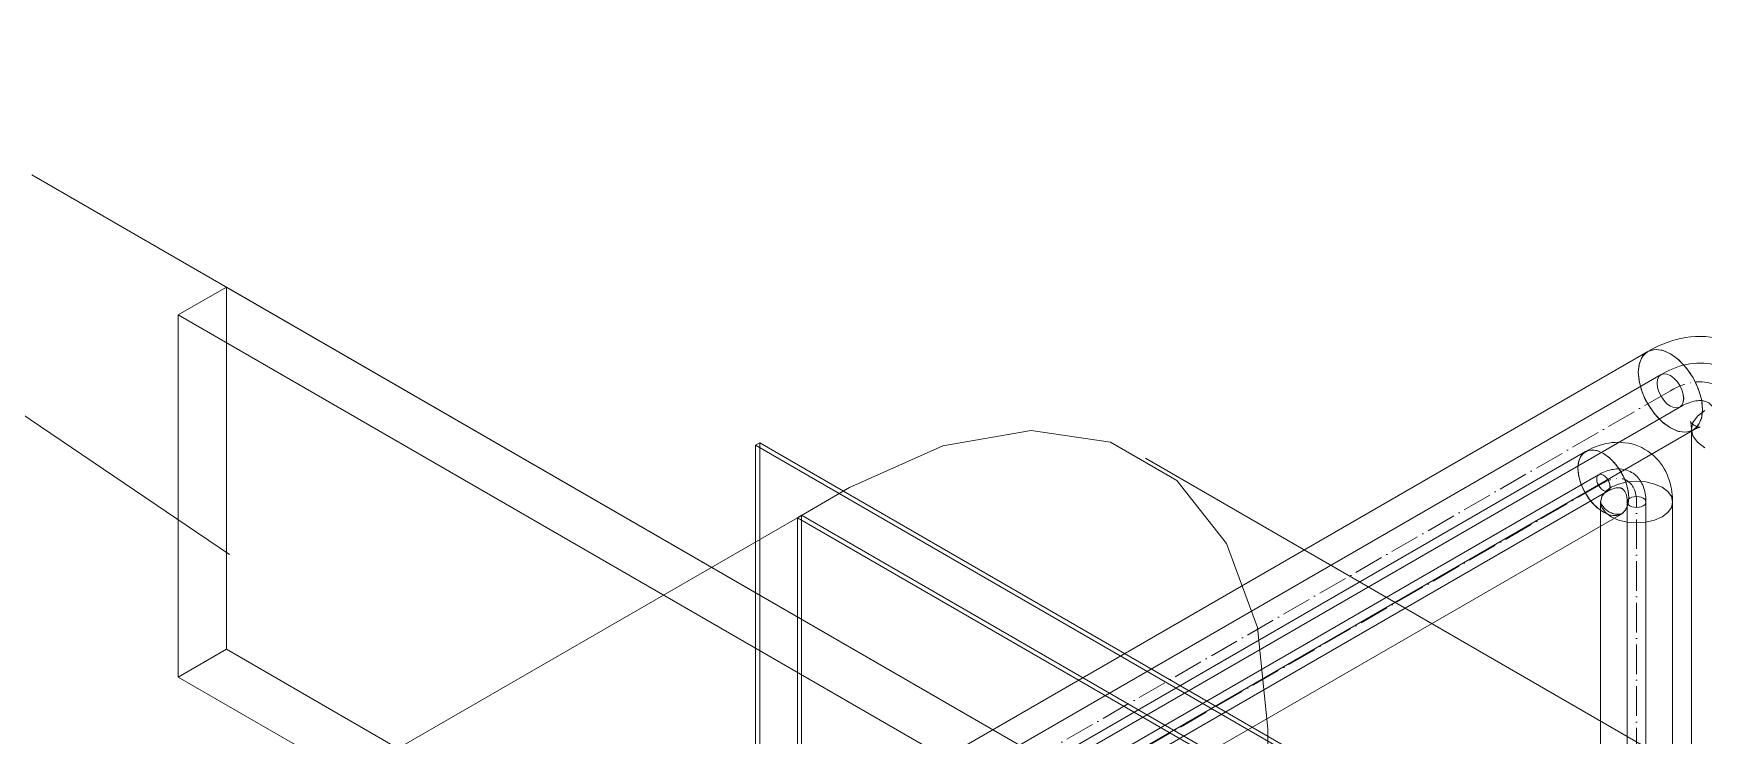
# Model space of a CAD drawing. Header units: millimetres. Extents: x -88595 to 880822, y -1054509 to -148035.
# Drawn here: x 430578 to 431143, y -322683 to -322445 of the extents above; entities that cross this region are included whole.
import ezdxf

# ---------------------------------------------------------------- set-up
doc = ezdxf.new("R2010")
doc.units = ezdxf.units.MM
doc.linetypes.add('$12$ADSK_Осевая', pattern=[14, 10, -2, 0, -2])
doc.linetypes.add('$13$ADSK_Осевая', pattern=[14, 10, -2, 0, -2])
for name, color, linetype, lineweight in [('Воздуховоды', 7, 'Continuous', 18), ('Изоляция', 7, 'Continuous', 18), ('Марки', 7, 'Continuous', 20), ('Оборудование', 7, 'Continuous', 18), ('Трубопровод', 7, 'Continuous', 18), ('Трубопроводы', 7, 'Continuous', 18)]:
    doc.layers.add(name, color=color, linetype=linetype, lineweight=lineweight)

# ---------------------------------------------------------------- blocks, each defined once
blk = doc.blocks.new('$0$ADSK_Канальный блок кондиционера1 - AD122MJERAB-3267588-В_ОВ3_3')
at = {"layer": 'Оборудование'}
for p, q in [((-9478.55, 8169.92), (-8948.22, 7863.73)), ((-9412.79, 8131.95), (-9429.05, 8122.56)), ((-9412.79, 8009.48), (-9412.79, 8131.95)), ((-9412.79, 8131.95), (-8946.1, 7862.51)), ((-8962.36, 7853.12), (-9429.05, 8122.56)), ((-9429.05, 8122.56), (-9429.05, 8000.09)), ((-9412.79, 8009.48), (-9429.05, 8000.09)), ((-8946.1, 7740.03), (-9412.79, 8009.48)), ((-9429.05, 8000.09), (-8962.36, 7730.64))]:
    blk.add_line(p, q, dxfattribs=at)
blk = doc.blocks.new('$0$ADSK_МедьПайка_Отвод-гнутая труба - Отвод _гнутая труба_-3206127-В_ОВ3_3')
at = {"layer": 'Трубопроводы', "color": 190, "true_color": 0x8000ff}
for points in [[(95.99, 2419.87, 0), (96.5, 2420.24, 0), (96.81, 2420.69, 0), (96.92, 2421.16, 0), (96.81, 2421.64, 0), (96.5, 2422.08, 0), (95.99, 2422.46, 0), (95.33, 2422.75, 0), (94.57, 2422.93, 0), (93.75, 2422.99, 0), (92.92, 2422.93, 0), (92.16, 2422.75, 0), (91.5, 2422.46, 0)], [(82.52, 2412.09, 0), (81.94, 2411.84, 0), (81.4, 2411.79, 0), (80.93, 2411.93, 0), (80.58, 2412.26, 0), (80.35, 2412.76, 0), (80.28, 2413.38, 0), (80.35, 2414.1, 0), (80.58, 2414.85, 0), (80.93, 2415.6, 0), (81.4, 2416.28, 0), (81.94, 2416.85, 0), (82.52, 2417.27, 0)], [(82.52, 2417.27, 0), (83.1, 2417.52, 0), (83.64, 2417.57, 0), (84.11, 2417.43, 0), (84.47, 2417.1, 0), (84.69, 2416.6, 0), (84.77, 2415.98, 0), (84.69, 2415.26, 0), (84.47, 2414.51, 0), (84.11, 2413.76, 0), (83.64, 2413.08, 0), (83.1, 2412.51, 0), (82.52, 2412.09, 0)], [(88.87, 2416.64, 0), (88.74, 2416.57, 0), (88.6, 2416.51, 0), (88.46, 2416.46, 0), (88.3, 2416.41, 0), (88.14, 2416.38, 0), (87.96, 2416.35, 0), (87.76, 2416.33, 0), (87.55, 2416.33, 0), (87.33, 2416.33, 0), (87.09, 2416.35, 0), (86.83, 2416.39, 0), (86.56, 2416.44, 0), (86.27, 2416.5, 0), (85.98, 2416.59, 0), (85.67, 2416.69, 0), (85.35, 2416.82, 0), (85.02, 2416.96, 0), (84.68, 2417.12, 0), (84.33, 2417.3, 0), (84.11, 2417.43, 0)], [(88.87, 2416.64, 0), (89, 2416.72, 0), (89.12, 2416.81, 0), (89.24, 2416.91, 0), (89.35, 2417.02, 0), (89.47, 2417.15, 0), (89.58, 2417.29, 0), (89.7, 2417.45, 0), (89.81, 2417.63, 0), (89.91, 2417.83, 0), (90.02, 2418.04, 0), (90.12, 2418.28, 0), (90.21, 2418.54, 0), (90.29, 2418.82, 0), (90.36, 2419.12, 0), (90.43, 2419.44, 0), (90.48, 2419.78, 0), (90.52, 2420.14, 0), (90.55, 2420.51, 0), (90.57, 2420.9, 0), (90.57, 2421.16, 0)], [(91.5, 2422.46, 0), (91, 2422.08, 0), (90.68, 2421.64, 0), (90.57, 2421.16, 0), (90.68, 2420.69, 0), (91, 2420.24, 0), (91.5, 2419.87, 0), (92.16, 2419.57, 0), (92.92, 2419.39, 0), (93.75, 2419.33, 0), (94.57, 2419.39, 0), (95.33, 2419.57, 0), (95.99, 2419.87, 0)], [(92.05, 2411.14, 0), (92.54, 2411.45, 0), (93.02, 2411.8, 0), (93.47, 2412.17, 0), (93.89, 2412.58, 0), (94.29, 2413.01, 0), (94.65, 2413.47, 0), (94.99, 2413.94, 0), (95.3, 2414.44, 0), (95.58, 2414.95, 0), (95.83, 2415.48, 0), (96.05, 2416.03, 0), (96.25, 2416.58, 0), (96.42, 2417.15, 0), (96.56, 2417.73, 0), (96.68, 2418.32, 0), (96.77, 2418.92, 0), (96.84, 2419.53, 0), (96.89, 2420.14, 0), (96.92, 2420.76, 0), (96.92, 2421.16, 0)], [(92.05, 2411.14, 0), (91.53, 2410.87, 0), (90.99, 2410.63, 0), (90.44, 2410.43, 0), (89.88, 2410.26, 0), (89.31, 2410.14, 0), (88.73, 2410.05, 0), (88.15, 2409.99, 0), (87.57, 2409.98, 0), (86.98, 2409.99, 0), (86.4, 2410.04, 0), (85.81, 2410.12, 0), (85.23, 2410.23, 0), (84.66, 2410.36, 0), (84.08, 2410.53, 0), (83.51, 2410.72, 0), (82.95, 2410.94, 0), (82.39, 2411.18, 0), (81.83, 2411.45, 0), (81.28, 2411.74, 0), (80.93, 2411.93, 0)]]:
    blk.add_polyline3d(points, dxfattribs=at)
blk = doc.blocks.new('$0$ADSK_МедьПайка_Отвод-гнутая труба - Отвод _гнутая труба_-3267736-В_ОВ3_3')
at = {"layer": 'Трубопроводы', "color": 134, "true_color": 0x00a6a6}
for points in [[(123.14, 2474.3, 0), (122.14, 2473.55, 0), (121.5, 2472.66, 0), (121.28, 2471.71, 0), (121.5, 2470.76, 0), (122.14, 2469.88, 0), (123.14, 2469.12, 0), (124.46, 2468.54, 0), (125.99, 2468.17, 0), (127.63, 2468.05, 0), (129.28, 2468.17, 0), (130.81, 2468.54, 0), (132.13, 2469.12, 0)], [(132.13, 2469.12, 0), (133.13, 2469.88, 0), (133.77, 2470.76, 0), (133.98, 2471.71, 0), (133.77, 2472.66, 0), (133.13, 2473.55, 0), (132.13, 2474.3, 0), (130.81, 2474.89, 0), (129.28, 2475.25, 0), (127.63, 2475.38, 0), (125.99, 2475.25, 0), (124.46, 2474.89, 0), (123.14, 2474.3, 0)], [(117.88, 2462.68, 0), (118.13, 2462.83, 0), (118.38, 2463.01, 0), (118.61, 2463.21, 0), (118.85, 2463.43, 0), (119.08, 2463.68, 0), (119.31, 2463.97, 0), (119.53, 2464.29, 0), (119.76, 2464.65, 0), (119.97, 2465.04, 0), (120.18, 2465.48, 0), (120.37, 2465.96, 0), (120.56, 2466.48, 0), (120.72, 2467.04, 0), (120.87, 2467.64, 0), (121, 2468.28, 0), (121.11, 2468.95, 0), (121.19, 2469.67, 0), (121.25, 2470.42, 0), (121.28, 2471.2, 0), (121.28, 2471.71, 0)], [(124.23, 2451.68, 0), (125.23, 2452.3, 0), (126.18, 2452.99, 0), (127.08, 2453.74, 0), (127.92, 2454.55, 0), (128.71, 2455.41, 0), (129.45, 2456.32, 0), (130.12, 2457.27, 0), (130.74, 2458.27, 0), (131.3, 2459.3, 0), (131.8, 2460.36, 0), (132.24, 2461.45, 0), (132.64, 2462.56, 0), (132.98, 2463.7, 0), (133.26, 2464.86, 0), (133.5, 2466.04, 0), (133.69, 2467.23, 0), (133.83, 2468.45, 0), (133.93, 2469.67, 0), (133.98, 2470.92, 0), (133.98, 2471.71, 0)], [(105.18, 2453.57, 0), (104.02, 2453.07, 0), (102.94, 2452.96, 0), (102.01, 2453.25, 0), (101.3, 2453.91, 0), (100.85, 2454.9, 0), (100.69, 2456.16, 0), (100.85, 2457.59, 0), (101.3, 2459.1, 0), (102.01, 2460.58, 0), (102.94, 2461.94, 0), (104.02, 2463.09, 0), (105.18, 2463.94, 0)], [(105.18, 2463.94, 0), (106.35, 2464.43, 0), (107.43, 2464.54, 0), (108.36, 2464.25, 0), (109.07, 2463.59, 0), (109.52, 2462.6, 0), (109.67, 2461.34, 0), (109.52, 2459.91, 0), (109.07, 2458.4, 0), (108.36, 2456.92, 0), (107.43, 2455.56, 0), (106.35, 2454.41, 0), (105.18, 2453.57, 0)], [(117.88, 2462.68, 0), (117.62, 2462.54, 0), (117.35, 2462.42, 0), (117.06, 2462.31, 0), (116.75, 2462.22, 0), (116.41, 2462.15, 0), (116.05, 2462.09, 0), (115.66, 2462.05, 0), (115.24, 2462.04, 0), (114.79, 2462.05, 0), (114.31, 2462.09, 0), (113.8, 2462.16, 0), (113.26, 2462.26, 0), (112.69, 2462.4, 0), (112.1, 2462.57, 0), (111.48, 2462.78, 0), (110.84, 2463.03, 0), (110.18, 2463.31, 0), (109.5, 2463.63, 0), (108.81, 2464, 0), (108.36, 2464.25, 0)], [(124.23, 2451.68, 0), (123.2, 2451.13, 0), (122.13, 2450.65, 0), (121.03, 2450.25, 0), (119.9, 2449.92, 0), (118.76, 2449.66, 0), (117.61, 2449.49, 0), (116.44, 2449.38, 0), (115.28, 2449.34, 0), (114.11, 2449.37, 0), (112.94, 2449.47, 0), (111.77, 2449.62, 0), (110.61, 2449.84, 0), (109.45, 2450.12, 0), (108.31, 2450.45, 0), (107.17, 2450.83, 0), (106.04, 2451.27, 0), (104.92, 2451.75, 0), (103.8, 2452.28, 0), (102.7, 2452.86, 0), (102.01, 2453.25, 0)]]:
    blk.add_polyline3d(points, dxfattribs=at)
blk = doc.blocks.new('$0$ADSK_Отвод_Прямоугольный1 - Стандарт-V113-В_ОВ3_3')
at = {"layer": 'Воздуховоды', "color": 140, "true_color": 0x1bb3e4}
for p, q in [((22632.07, 15559.38), (22633.49, 15560.19)), ((23084.62, 15298.1), (22632.07, 15559.38)), ((22632.07, 15559.38), (22632.07, 15404.24)), ((22633.49, 15405.06), (22633.49, 15560.19)), ((22633.49, 15560.19), (23086.04, 15298.92)), ((23188.16, 15310.05), (22763.89, 15554.99)), ((22646.22, 15534.88), (22663.89, 15545.09)), ((22646.22, 15534.88), (22647.63, 15535.7)), ((23071.89, 15290.75), (22647.63, 15535.7)), ((22647.63, 15535.7), (22647.63, 15413.23)), ((23070.48, 15289.93), (22646.22, 15534.88)), ((22646.22, 15412.41), (22646.22, 15534.88)), ((22646.22, 15412.41), (22646.22, 15534.88)), ((22646.22, 15534.88), (23070.48, 15289.93)), ((22805.32, 15463.44), (22805.32, 15443.03))]:
    blk.add_line(p, q, dxfattribs=at)
blk.add_polyline3d([(22663.89, 15545.09, 0), (22695.36, 15559.16, 0), (22725.25, 15564.34, 0), (22752.07, 15560.37, 0), (22774.46, 15547.44, 0), (22791.31, 15526.21, 0), (22801.77, 15497.73, 0), (22805.32, 15463.44, 0)], dxfattribs=at)

msp = doc.modelspace()

# ---------------------------------------------------------------- linework, layer by layer
at = {"layer": 'Воздуховоды', "color": 140, "true_color": 0x1bb3e4}
for p in [(430646.93, -322718.63), (430836.43, -322731.69), (431419.8, -322946.02)]:
    msp.add_line(p, (430836.43, -322609.22), dxfattribs=at)
at = {"layer": 'Изоляция', "color": 134, "true_color": 0x00a6a6}
for p, q in [((431123.94, -322553.04), (429546.62, -323463.7)), ((429561.97, -323490.29), (431139.29, -322579.62)), ((431138.71, -322579.29), (431138.71, -322978.15))]:
    msp.add_line(p, q, dxfattribs=at)
at = {"layer": 'Изоляция', "color": 190, "true_color": 0x8000ff}
for p, q in [((431102.86, -322586.89), (429481.88, -323522.77)), ((431108, -322603.92), (431108, -323028.7)), ((431132.35, -323028.7), (431132.35, -322603.92)), ((429494.06, -323543.86), (431115.04, -322607.98))]:
    msp.add_line(p, q, dxfattribs=at)
at = {"layer": 'Изоляция', "color": 134, "true_color": 0x00a6a6}
for points in [[(431155.16, -322551.46, 0), (431153.58, -322550.62, 0), (431151.94, -322549.89, 0), (431150.27, -322549.28, 0), (431148.57, -322548.78, 0), (431146.86, -322548.4, 0), (431145.14, -322548.13, 0), (431143.43, -322547.97, 0), (431141.73, -322547.92, 0), (431140.05, -322547.96, 0), (431138.39, -322548.1, 0), (431136.76, -322548.32, 0), (431135.16, -322548.62, 0), (431133.59, -322548.99, 0), (431132.05, -322549.44, 0), (431130.54, -322549.95, 0), (431129.06, -322550.51, 0), (431127.62, -322551.14, 0), (431126.2, -322551.82, 0), (431124.81, -322552.55, 0), (431123.94, -322553.04, 0)], [(431131.61, -322553.8, 0), (431129.2, -322552.72, 0), (431126.9, -322552.32, 0), (431124.84, -322552.62, 0), (431123.13, -322553.62, 0), (431121.83, -322555.25, 0), (431121.03, -322557.43, 0), (431120.76, -322560.06, 0)], [(431120.76, -322560.06, 0), (431121.13, -322557.03, 0), (431122.21, -322554.64, 0), (431123.94, -322553.04, 0), (431126.19, -322552.34, 0), (431128.8, -322552.6, 0), (431131.61, -322553.8, 0)], [(431131.61, -322553.8, 0), (431134.42, -322555.85, 0), (431137.04, -322558.61, 0), (431139.29, -322561.9, 0), (431141.01, -322565.49, 0), (431142.1, -322569.14, 0), (431142.47, -322572.6, 0)], [(431142.47, -322572.6, 0), (431142.2, -322569.65, 0), (431141.39, -322566.54, 0), (431140.1, -322563.41, 0), (431138.38, -322560.44, 0), (431136.32, -322557.75, 0), (431134.03, -322555.5, 0), (431131.61, -322553.8, 0)], [(431131.61, -322578.86, 0), (431128.8, -322576.81, 0), (431126.19, -322574.05, 0), (431123.94, -322570.76, 0), (431122.21, -322567.17, 0), (431121.13, -322563.52, 0), (431120.76, -322560.06, 0)], [(431120.76, -322560.06, 0), (431121.03, -322563.01, 0), (431121.84, -322566.12, 0), (431123.13, -322569.25, 0), (431124.85, -322572.22, 0), (431126.91, -322574.9, 0), (431129.2, -322577.16, 0), (431131.61, -322578.86, 0)], [(431142.47, -322572.6, 0), (431142.1, -322575.63, 0), (431141.01, -322578.02, 0), (431139.29, -322579.62, 0), (431137.04, -322580.32, 0), (431134.42, -322580.06, 0), (431131.61, -322578.86, 0)], [(431131.61, -322578.86, 0), (431134.03, -322579.94, 0), (431136.33, -322580.34, 0), (431138.38, -322580.04, 0), (431140.1, -322579.04, 0), (431141.39, -322577.41, 0), (431142.2, -322575.23, 0), (431142.47, -322572.6, 0)], [(431139.81, -322578.05, 0), (431139.54, -322577.88, 0), (431139.28, -322577.69, 0), (431139.04, -322577.5, 0), (431138.85, -322577.31, 0), (431138.68, -322577.13, 0), (431138.55, -322576.97, 0), (431138.46, -322576.84, 0), (431138.4, -322576.74, 0), (431138.37, -322576.69, 0), (431138.37, -322576.68, 0)], [(431138.37, -322576.68, 0), (431138.38, -322576.71, 0), (431138.41, -322576.79, 0), (431138.45, -322576.92, 0), (431138.5, -322577.1, 0), (431138.55, -322577.34, 0), (431138.6, -322577.63, 0), (431138.65, -322577.97, 0), (431138.68, -322578.36, 0), (431138.71, -322578.8, 0), (431138.71, -322579.28, 0), (431138.71, -322579.29, 0)], [(431143.21, -322573.02, 0), (431140.77, -322574.86, 0), (431139.24, -322577, 0), (431138.71, -322579.29, 0), (431139.24, -322581.59, 0), (431140.77, -322583.72, 0), (431143.21, -322585.56, 0)], [(431143.21, -322585.56, 0), (431140.77, -322583.72, 0), (431139.24, -322581.59, 0), (431138.71, -322579.29, 0), (431139.24, -322577, 0), (431140.77, -322574.86, 0), (431143.21, -322573.02, 0)], [(431141.72, -322578.62, 0), (431141.69, -322578.62, 0), (431141.61, -322578.63, 0), (431141.48, -322578.66, 0), (431141.3, -322578.71, 0), (431141.06, -322578.79, 0), (431140.79, -322578.89, 0), (431140.47, -322579.02, 0), (431140.11, -322579.18, 0), (431139.72, -322579.38, 0), (431139.3, -322579.62, 0), (431139.29, -322579.62, 0)], [(431139.81, -322578.05, 0), (431140.1, -322578.21, 0), (431140.4, -322578.34, 0), (431140.68, -322578.44, 0), (431140.94, -322578.52, 0), (431141.18, -322578.57, 0), (431141.38, -322578.6, 0), (431141.54, -322578.62, 0), (431141.65, -322578.62, 0), (431141.71, -322578.62, 0), (431141.72, -322578.62, 0)]]:
    msp.add_polyline3d(points, dxfattribs=at)
at = {"layer": 'Изоляция', "color": 190, "true_color": 0x8000ff}
for points in [[(431108.95, -322587.5, 0), (431107.03, -322586.64, 0), (431105.21, -322586.33, 0), (431103.58, -322586.57, 0), (431102.22, -322587.36, 0), (431101.19, -322588.65, 0), (431100.56, -322590.38, 0), (431100.34, -322592.47, 0)], [(431100.34, -322592.47, 0), (431100.64, -322590.06, 0), (431101.5, -322588.16, 0), (431102.86, -322586.89, 0), (431104.65, -322586.34, 0), (431106.72, -322586.55, 0), (431108.95, -322587.5, 0)], [(431122.98, -322586.11, 0), (431121.91, -322585.54, 0), (431120.81, -322585.05, 0), (431119.68, -322584.64, 0), (431118.55, -322584.3, 0), (431117.4, -322584.05, 0), (431116.26, -322583.87, 0), (431115.13, -322583.77, 0), (431114.02, -322583.73, 0), (431112.92, -322583.76, 0), (431111.85, -322583.85, 0), (431110.81, -322583.99, 0), (431109.79, -322584.18, 0), (431108.79, -322584.42, 0), (431107.83, -322584.7, 0), (431106.89, -322585.01, 0), (431105.98, -322585.36, 0), (431105.09, -322585.75, 0), (431104.22, -322586.16, 0), (431103.39, -322586.6, 0), (431102.86, -322586.89, 0)], [(431108.95, -322587.5, 0), (431111.18, -322589.12, 0), (431113.26, -322591.31, 0), (431115.04, -322593.92, 0), (431116.41, -322596.77, 0), (431117.27, -322599.67, 0), (431117.56, -322602.41, 0)], [(431117.56, -322602.41, 0), (431117.34, -322600.07, 0), (431116.71, -322597.6, 0), (431115.68, -322595.12, 0), (431114.32, -322592.76, 0), (431112.69, -322590.64, 0), (431110.87, -322588.85, 0), (431108.95, -322587.5, 0)], [(431122.98, -322586.11, 0), (431124, -322586.75, 0), (431124.98, -322587.46, 0), (431125.9, -322588.22, 0), (431126.75, -322589.04, 0), (431127.54, -322589.9, 0), (431128.27, -322590.8, 0), (431128.92, -322591.73, 0), (431129.51, -322592.68, 0), (431130.03, -322593.64, 0), (431130.49, -322594.61, 0), (431130.89, -322595.59, 0), (431131.24, -322596.57, 0), (431131.53, -322597.55, 0), (431131.77, -322598.52, 0), (431131.97, -322599.49, 0), (431132.12, -322600.46, 0), (431132.23, -322601.42, 0), (431132.31, -322602.37, 0), (431132.34, -322603.32, 0), (431132.35, -322603.92, 0)], [(431108.95, -322607.38, 0), (431106.72, -322605.75, 0), (431104.65, -322603.56, 0), (431102.86, -322600.95, 0), (431101.5, -322598.1, 0), (431100.64, -322595.21, 0), (431100.34, -322592.47, 0)], [(431100.34, -322592.47, 0), (431100.56, -322594.81, 0), (431101.2, -322597.28, 0), (431102.22, -322599.75, 0), (431103.58, -322602.11, 0), (431105.22, -322604.24, 0), (431107.04, -322606.02, 0), (431108.95, -322607.38, 0)], [(431111.57, -322598.95, 0), (431109.63, -322600.4, 0), (431108.42, -322602.1, 0), (431108, -322603.92, 0), (431108.42, -322605.74, 0), (431109.63, -322607.43, 0), (431111.57, -322608.89, 0)], [(431111.57, -322608.89, 0), (431109.63, -322607.43, 0), (431108.42, -322605.74, 0), (431108, -322603.92, 0), (431108.42, -322602.1, 0), (431109.63, -322600.4, 0), (431111.57, -322598.95, 0)], [(431128.79, -322598.95, 0), (431126.26, -322597.83, 0), (431123.33, -322597.13, 0), (431120.18, -322596.89, 0), (431117.03, -322597.13, 0), (431114.09, -322597.83, 0), (431111.57, -322598.95, 0)], [(431111.57, -322598.95, 0), (431114.09, -322597.83, 0), (431117.03, -322597.13, 0), (431120.18, -322596.89, 0), (431123.33, -322597.13, 0), (431126.26, -322597.83, 0), (431128.79, -322598.95, 0)], [(431128.79, -322608.89, 0), (431130.72, -322607.43, 0), (431131.94, -322605.74, 0), (431132.35, -322603.92, 0), (431131.94, -322602.1, 0), (431130.72, -322600.4, 0), (431128.79, -322598.95, 0)], [(431128.79, -322598.95, 0), (431130.72, -322600.4, 0), (431131.94, -322602.1, 0), (431132.35, -322603.92, 0), (431131.94, -322605.74, 0), (431130.72, -322607.43, 0), (431128.79, -322608.89, 0)], [(431110.8, -322607.2, 0), (431110.4, -322606.94, 0), (431110.02, -322606.67, 0), (431109.67, -322606.38, 0), (431109.35, -322606.07, 0), (431109.07, -322605.77, 0), (431108.83, -322605.47, 0), (431108.62, -322605.18, 0), (431108.45, -322604.91, 0), (431108.32, -322604.66, 0), (431108.21, -322604.43, 0), (431108.13, -322604.24, 0), (431108.08, -322604.08, 0), (431108.04, -322603.95, 0), (431108.01, -322603.85, 0), (431108, -322603.79, 0), (431108, -322603.76, 0), (431108, -322603.76, 0)], [(431108, -322603.76, 0), (431108, -322603.77, 0), (431108, -322603.82, 0), (431108, -322603.9, 0), (431108, -322603.92, 0)], [(431117.56, -322602.41, 0), (431117.27, -322604.81, 0), (431116.41, -322606.71, 0), (431115.04, -322607.98, 0), (431113.26, -322608.53, 0), (431111.18, -322608.33, 0), (431108.95, -322607.38, 0)], [(431108.95, -322607.38, 0), (431110.87, -322608.24, 0), (431112.69, -322608.55, 0), (431114.32, -322608.31, 0), (431115.68, -322607.52, 0), (431116.71, -322606.23, 0), (431117.34, -322604.49, 0), (431117.56, -322602.41, 0)], [(431110.8, -322607.2, 0), (431111.22, -322607.42, 0), (431111.65, -322607.61, 0), (431112.08, -322607.77, 0), (431112.5, -322607.89, 0), (431112.9, -322607.98, 0), (431113.28, -322608.04, 0), (431113.64, -322608.07, 0), (431113.96, -322608.08, 0), (431114.24, -322608.08, 0), (431114.49, -322608.06, 0), (431114.7, -322608.03, 0), (431114.87, -322608, 0), (431115, -322607.97, 0), (431115.09, -322607.94, 0), (431115.15, -322607.92, 0), (431115.18, -322607.91, 0), (431115.18, -322607.91, 0)], [(431111.57, -322608.89, 0), (431114.09, -322610.01, 0), (431117.03, -322610.71, 0), (431120.18, -322610.95, 0), (431123.33, -322610.71, 0), (431126.26, -322610.01, 0), (431128.79, -322608.89, 0)], [(431128.79, -322608.89, 0), (431126.26, -322610.01, 0), (431123.33, -322610.71, 0), (431120.18, -322610.95, 0), (431117.03, -322610.71, 0), (431114.09, -322610.01, 0), (431111.57, -322608.89, 0)], [(431115.18, -322607.91, 0), (431115.17, -322607.91, 0), (431115.13, -322607.93, 0), (431115.06, -322607.97, 0), (431115.04, -322607.98, 0)]]:
    msp.add_polyline3d(points, dxfattribs=at)
at = {"layer": 'Марки'}
msp.add_line((430644.39, -322621.7), (430384.52, -322445.48), dxfattribs=at)
at = {"layer": 'Трубопровод', "color": 134, "true_color": 0x00a6a6}
for p, q in [((431128.44, -322560.83), (429551.12, -323471.5)), ((429557.47, -323482.49), (431134.79, -322571.83))]:
    msp.add_line(p, q, dxfattribs=at)
at = {"layer": 'Трубопровод', "color": 134, "linetype": '$12$ADSK_Осевая', "true_color": 0x00a6a6}
msp.add_line((431131.61, -322566.33), (429554.29, -323477), dxfattribs=at)
msp.add_line((431131.61, -322566.33), (429554.29, -323477), dxfattribs=at)
at = {"layer": 'Трубопровод', "color": 190, "true_color": 0x8000ff}
for p, q in [((431107.36, -322594.69), (429486.38, -323530.56)), ((429489.56, -323536.06), (431110.54, -322600.19)), ((431117, -322603.92), (431117, -323028.7)), ((431123.35, -323028.7), (431123.35, -322603.92))]:
    msp.add_line(p, q, dxfattribs=at)
at = {"layer": 'Трубопровод', "color": 190, "linetype": '$12$ADSK_Осевая', "true_color": 0x8000ff}
for p, q in [((431108.95, -322597.44), (429487.97, -323533.31)), ((431108.95, -322597.44), (429487.97, -323533.31)), ((431120.18, -323028.7), (431120.18, -322603.92)), ((431120.18, -323028.7), (431120.18, -322603.92))]:
    msp.add_line(p, q, dxfattribs=at)
at = {"layer": 'Трубопровод', "color": 134, "true_color": 0x00a6a6}
for points in [[(431127.12, -322563.74, 0), (431127.28, -322562.48, 0), (431127.73, -322561.49, 0), (431128.44, -322560.83, 0), (431129.37, -322560.54, 0), (431130.45, -322560.65, 0), (431131.61, -322561.14, 0)], [(431131.61, -322571.51, 0), (431130.45, -322570.67, 0), (431129.37, -322569.52, 0), (431128.44, -322568.16, 0), (431127.73, -322566.68, 0), (431127.28, -322565.17, 0), (431127.12, -322563.74, 0)], [(431131.61, -322561.14, 0), (431132.78, -322561.99, 0), (431133.86, -322563.14, 0), (431134.79, -322564.5, 0), (431135.5, -322565.98, 0), (431135.95, -322567.49, 0), (431136.1, -322568.92, 0)], [(431136.1, -322568.92, 0), (431135.95, -322570.18, 0), (431135.5, -322571.17, 0), (431134.79, -322571.83, 0), (431133.86, -322572.12, 0), (431132.78, -322572.01, 0), (431131.61, -322571.51, 0)]]:
    msp.add_polyline3d(points, dxfattribs=at)
at = {"layer": 'Трубопровод', "color": 190, "true_color": 0x8000ff}
for points in [[(431106.71, -322596.14, 0), (431106.78, -322595.52, 0), (431107.01, -322595.02, 0), (431107.36, -322594.69, 0), (431107.83, -322594.55, 0), (431108.37, -322594.6, 0), (431108.95, -322594.85, 0)], [(431108.95, -322600.03, 0), (431108.37, -322599.61, 0), (431107.83, -322599.04, 0), (431107.36, -322598.35, 0), (431107.01, -322597.61, 0), (431106.78, -322596.86, 0), (431106.71, -322596.14, 0)], [(431108.95, -322594.85, 0), (431109.53, -322595.27, 0), (431110.07, -322595.84, 0), (431110.54, -322596.52, 0), (431110.9, -322597.26, 0), (431111.12, -322598.02, 0), (431111.2, -322598.73, 0)], [(431111.2, -322598.73, 0), (431111.12, -322599.36, 0), (431110.9, -322599.86, 0), (431110.54, -322600.19, 0), (431110.07, -322600.33, 0), (431109.53, -322600.28, 0), (431108.95, -322600.03, 0)], [(431117.93, -322602.62, 0), (431117.43, -322603, 0), (431117.11, -322603.44, 0), (431117, -322603.92, 0), (431117.11, -322604.39, 0), (431117.43, -322604.84, 0), (431117.93, -322605.22, 0)], [(431122.42, -322602.62, 0), (431121.76, -322602.33, 0), (431121, -322602.15, 0), (431120.18, -322602.09, 0), (431119.35, -322602.15, 0), (431118.59, -322602.33, 0), (431117.93, -322602.62, 0)], [(431117.93, -322605.22, 0), (431118.59, -322605.51, 0), (431119.35, -322605.69, 0), (431120.18, -322605.75, 0), (431121, -322605.69, 0), (431121.76, -322605.51, 0), (431122.42, -322605.22, 0)], [(431122.42, -322605.22, 0), (431122.93, -322604.84, 0), (431123.24, -322604.39, 0), (431123.35, -322603.92, 0), (431123.24, -322603.44, 0), (431122.93, -322603, 0), (431122.42, -322602.62, 0)]]:
    msp.add_polyline3d(points, dxfattribs=at)
at = {"layer": 'Трубопроводы', "color": 134, "linetype": '$13$ADSK_Осевая', "true_color": 0x00a6a6}
msp.add_ellipse((431131.61, -322592.25), major_axis=(15.87, 27.5), ratio=0.57735, start_param=5.497787, end_param=7.068583, dxfattribs=at)
at = {"layer": 'Трубопроводы', "color": 190, "linetype": '$13$ADSK_Осевая', "true_color": 0x8000ff}
msp.add_ellipse((431108.95, -322610.4), major_axis=(7.94, 13.75), ratio=0.57735, start_param=5.497787, end_param=7.068583, dxfattribs=at)

# ---------------------------------------------------------------- block references
at = {"layer": 'Воздуховоды', "color": 140, "true_color": 0x1bb3e4}
msp.add_blockref('$0$ADSK_Отвод_Прямоугольный1 - Стандарт-V113-В_ОВ3_3', (408190.22, -338144.1), dxfattribs=at)
at = {"layer": 'Оборудование'}
msp.add_blockref('$0$ADSK_Канальный блок кондиционера1 - AD122MJERAB-3267588-В_ОВ3_3', (440056.18, -330663.19), dxfattribs=at)
at = {"layer": 'Трубопроводы', "color": 134, "true_color": 0x00a6a6, "rotation": 120.0000000000002}
msp.add_blockref('$0$ADSK_МедьПайка_Отвод-гнутая труба - Отвод _гнутая труба_-3267736-В_ОВ3_3', (433336, -321441.01), dxfattribs=at)
at = {"layer": 'Трубопроводы', "color": 190, "true_color": 0x8000ff, "rotation": 120.0000000000002}
msp.add_blockref('$0$ADSK_МедьПайка_Отвод-гнутая труба - Отвод _гнутая труба_-3206127-В_ОВ3_3', (433252.61, -321468.04), dxfattribs=at)

doc.saveas('drawing.dxf')
